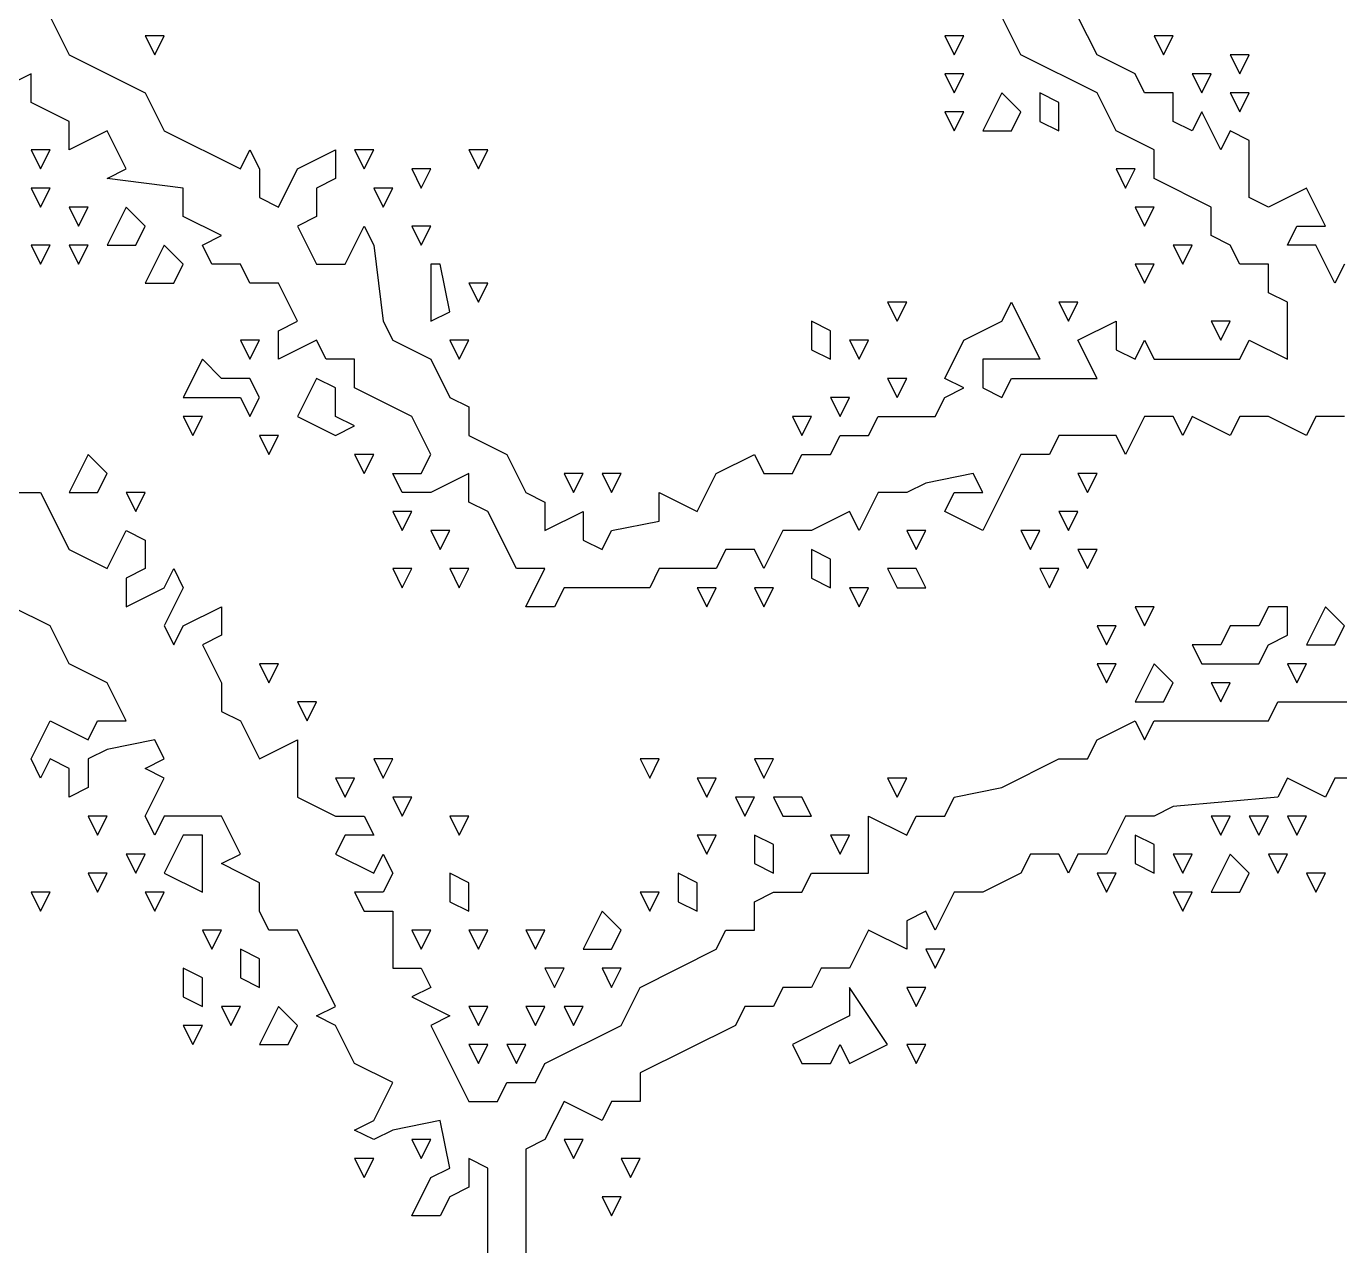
# Model space of a CAD drawing. Extents: x 2 to 124, y 0 to 170.
# Drawn here: x 68.62 to 79.73, y 140.12 to 150.44 of the extents above; entities that cross this region are included whole.
import ezdxf

# ---------------------------------------------------------------- set-up
doc = ezdxf.new("R2010")
doc.units = 0
doc.layers.add('Layer0', color=7, linetype='Continuous')

msp = doc.modelspace()

# ---------------------------------------------------------------- linework, layer by layer
at = {"layer": 'Layer0', "color": 5, "linetype": 'CONTINUOUS'}
for p, q in [((68.82102, 150.5208, 0.1), (68.98201, 150.1989, 0.1)), ((77.03125, 150.1989, 0.1), (76.87027, 150.5208, 0.1)), ((77.67519, 150.1989, 0.1), (77.5142, 150.5208, 0.1)), ((69.62595, 150.3598, 0.1), (69.70644, 150.1989, 0.1)), ((69.78693, 150.3598, 0.1), (69.62595, 150.3598, 0.1)), ((69.70644, 150.1989, 0.1), (69.78693, 150.3598, 0.1)), ((76.38731, 150.3598, 0.1), (76.4678, 150.1989, 0.1)), ((76.5483, 150.3598, 0.1), (76.38731, 150.3598, 0.1)), ((76.4678, 150.1989, 0.1), (76.5483, 150.3598, 0.1)), ((78.15814, 150.3598, 0.1), (78.23864, 150.1989, 0.1)), ((78.31913, 150.3598, 0.1), (78.15814, 150.3598, 0.1)), ((78.23864, 150.1989, 0.1), (78.31913, 150.3598, 0.1)), ((68.98201, 150.1989, 0.1), (69.62595, 149.8769, 0.1)), ((77.67519, 149.8769, 0.1), (77.03125, 150.1989, 0.1)), ((77.99716, 150.0379, 0.1), (77.67519, 150.1989, 0.1)), ((78.80208, 150.1989, 0.1), (78.88258, 150.0379, 0.1)), ((78.96307, 150.1989, 0.1), (78.80208, 150.1989, 0.1)), ((78.88258, 150.0379, 0.1), (78.96307, 150.1989, 0.1)), ((68.66004, 150.0379, 0.1), (68.33807, 149.8769, 0.1)), ((68.66004, 149.7964, 0.1), (68.66004, 150.0379, 0.1)), ((76.38731, 150.0379, 0.1), (76.4678, 149.8769, 0.1)), ((76.5483, 150.0379, 0.1), (76.38731, 150.0379, 0.1)), ((76.4678, 149.8769, 0.1), (76.5483, 150.0379, 0.1)), ((78.07765, 149.8769, 0.1), (77.99716, 150.0379, 0.1)), ((78.48011, 150.0379, 0.1), (78.56061, 149.8769, 0.1)), ((78.6411, 150.0379, 0.1), (78.48011, 150.0379, 0.1)), ((78.56061, 149.8769, 0.1), (78.6411, 150.0379, 0.1)), ((69.62595, 149.8769, 0.1), (69.78693, 149.5549, 0.1)), ((76.87027, 149.8769, 0.1), (76.70928, 149.5549, 0.1)), ((77.03125, 149.7159, 0.1), (76.87027, 149.8769, 0.1)), ((77.19223, 149.8769, 0.1), (77.19223, 149.6354, 0.1)), ((77.35322, 149.7964, 0.1), (77.19223, 149.8769, 0.1)), ((77.83617, 149.5549, 0.1), (77.67519, 149.8769, 0.1)), ((78.31913, 149.8769, 0.1), (78.07765, 149.8769, 0.1)), ((78.31913, 149.6354, 0.1), (78.31913, 149.8769, 0.1)), ((78.80208, 149.8769, 0.1), (78.88258, 149.7159, 0.1)), ((78.96307, 149.8769, 0.1), (78.80208, 149.8769, 0.1)), ((78.88258, 149.7159, 0.1), (78.96307, 149.8769, 0.1)), ((68.98201, 149.6354, 0.1), (68.66004, 149.7964, 0.1)), ((77.35322, 149.5549, 0.1), (77.35322, 149.7964, 0.1)), ((68.98201, 149.3939, 0.1), (68.98201, 149.6354, 0.1)), ((76.38731, 149.7159, 0.1), (76.4678, 149.5549, 0.1)), ((76.5483, 149.7159, 0.1), (76.38731, 149.7159, 0.1)), ((76.4678, 149.5549, 0.1), (76.5483, 149.7159, 0.1)), ((76.95076, 149.5549, 0.1), (77.03125, 149.7159, 0.1)), ((77.19223, 149.6354, 0.1), (77.35322, 149.5549, 0.1)), ((78.48011, 149.5549, 0.1), (78.31913, 149.6354, 0.1)), ((78.56061, 149.7159, 0.1), (78.48011, 149.5549, 0.1)), ((78.72159, 149.3939, 0.1), (78.56061, 149.7159, 0.1)), ((69.30398, 149.5549, 0.1), (68.98201, 149.3939, 0.1)), ((69.46496, 149.233, 0.1), (69.30398, 149.5549, 0.1)), ((69.78693, 149.5549, 0.1), (70.43087, 149.233, 0.1)), ((76.70928, 149.5549, 0.1), (76.95076, 149.5549, 0.1)), ((78.15814, 149.3939, 0.1), (77.83617, 149.5549, 0.1)), ((78.80208, 149.5549, 0.1), (78.72159, 149.3939, 0.1)), ((78.96307, 149.4744, 0.1), (78.80208, 149.5549, 0.1)), ((78.96307, 148.9915, 0.1), (78.96307, 149.4744, 0.1)), ((68.66004, 149.3939, 0.1), (68.74053, 149.233, 0.1)), ((68.82102, 149.3939, 0.1), (68.66004, 149.3939, 0.1)), ((68.74053, 149.233, 0.1), (68.82102, 149.3939, 0.1)), ((70.43087, 149.233, 0.1), (70.51136, 149.3939, 0.1)), ((70.51136, 149.3939, 0.1), (70.59186, 149.233, 0.1)), ((70.91383, 149.233, 0.1), (71.2358, 149.3939, 0.1)), ((71.2358, 149.3939, 0.1), (71.2358, 149.1525, 0.1)), ((71.39678, 149.3939, 0.1), (71.47727, 149.233, 0.1)), ((71.55777, 149.3939, 0.1), (71.39678, 149.3939, 0.1)), ((71.47727, 149.233, 0.1), (71.55777, 149.3939, 0.1)), ((72.36269, 149.3939, 0.1), (72.44318, 149.233, 0.1)), ((72.52367, 149.3939, 0.1), (72.36269, 149.3939, 0.1)), ((72.44318, 149.233, 0.1), (72.52367, 149.3939, 0.1)), ((78.15814, 149.1525, 0.1), (78.15814, 149.3939, 0.1)), ((69.30398, 149.1525, 0.1), (69.46496, 149.233, 0.1)), ((70.59186, 149.233, 0.1), (70.59186, 148.9915, 0.1)), ((70.75284, 148.911, 0.1), (70.91383, 149.233, 0.1)), ((71.87973, 149.233, 0.1), (71.96023, 149.072, 0.1)), ((72.04072, 149.233, 0.1), (71.87973, 149.233, 0.1)), ((71.96023, 149.072, 0.1), (72.04072, 149.233, 0.1)), ((77.83617, 149.233, 0.1), (77.91667, 149.072, 0.1)), ((77.99716, 149.233, 0.1), (77.83617, 149.233, 0.1)), ((77.91667, 149.072, 0.1), (77.99716, 149.233, 0.1)), ((68.66004, 149.072, 0.1), (68.74053, 148.911, 0.1)), ((68.82102, 149.072, 0.1), (68.66004, 149.072, 0.1)), ((68.74053, 148.911, 0.1), (68.82102, 149.072, 0.1)), ((69.94792, 149.072, 0.1), (69.30398, 149.1525, 0.1)), ((69.94792, 148.8305, 0.1), (69.94792, 149.072, 0.1)), ((71.2358, 149.1525, 0.1), (71.07481, 149.072, 0.1)), ((71.07481, 149.072, 0.1), (71.07481, 148.8305, 0.1)), ((71.55777, 149.072, 0.1), (71.63826, 148.911, 0.1)), ((71.71875, 149.072, 0.1), (71.55777, 149.072, 0.1)), ((71.63826, 148.911, 0.1), (71.71875, 149.072, 0.1)), ((78.6411, 148.911, 0.1), (78.15814, 149.1525, 0.1)), ((79.44602, 149.072, 0.1), (79.12405, 148.911, 0.1)), ((79.60701, 148.75, 0.1), (79.44602, 149.072, 0.1)), ((70.59186, 148.9915, 0.1), (70.75284, 148.911, 0.1)), ((79.12405, 148.911, 0.1), (78.96307, 148.9915, 0.1)), ((68.98201, 148.911, 0.1), (69.0625, 148.75, 0.1)), ((69.14299, 148.911, 0.1), (68.98201, 148.911, 0.1)), ((69.0625, 148.75, 0.1), (69.14299, 148.911, 0.1)), ((69.46496, 148.911, 0.1), (69.30398, 148.589, 0.1)), ((69.62595, 148.75, 0.1), (69.46496, 148.911, 0.1)), ((77.99716, 148.911, 0.1), (78.07765, 148.75, 0.1)), ((78.15814, 148.911, 0.1), (77.99716, 148.911, 0.1)), ((78.07765, 148.75, 0.1), (78.15814, 148.911, 0.1)), ((78.6411, 148.6695, 0.1), (78.6411, 148.911, 0.1)), ((69.54545, 148.589, 0.1), (69.62595, 148.75, 0.1)), ((70.26989, 148.6695, 0.1), (69.94792, 148.8305, 0.1)), ((71.07481, 148.8305, 0.1), (70.91383, 148.75, 0.1)), ((70.91383, 148.75, 0.1), (71.07481, 148.428, 0.1)), ((71.31629, 148.428, 0.1), (71.47727, 148.75, 0.1)), ((71.47727, 148.75, 0.1), (71.55777, 148.589, 0.1)), ((71.87973, 148.75, 0.1), (71.96023, 148.589, 0.1)), ((72.04072, 148.75, 0.1), (71.87973, 148.75, 0.1)), ((71.96023, 148.589, 0.1), (72.04072, 148.75, 0.1)), ((79.28504, 148.589, 0.1), (79.36553, 148.75, 0.1)), ((79.36553, 148.75, 0.1), (79.60701, 148.75, 0.1)), ((70.1089, 148.589, 0.1), (70.26989, 148.6695, 0.1)), ((78.80208, 148.589, 0.1), (78.6411, 148.6695, 0.1)), ((68.66004, 148.589, 0.1), (68.74053, 148.428, 0.1)), ((68.82102, 148.589, 0.1), (68.66004, 148.589, 0.1)), ((68.74053, 148.428, 0.1), (68.82102, 148.589, 0.1)), ((68.98201, 148.589, 0.1), (69.0625, 148.428, 0.1)), ((69.14299, 148.589, 0.1), (68.98201, 148.589, 0.1)), ((69.0625, 148.428, 0.1), (69.14299, 148.589, 0.1)), ((69.30398, 148.589, 0.1), (69.54545, 148.589, 0.1)), ((69.78693, 148.589, 0.1), (69.62595, 148.267, 0.1)), ((69.94792, 148.428, 0.1), (69.78693, 148.589, 0.1)), ((70.18939, 148.428, 0.1), (70.1089, 148.589, 0.1)), ((71.55777, 148.589, 0.1), (71.63826, 147.9451, 0.1)), ((78.31913, 148.589, 0.1), (78.39962, 148.428, 0.1)), ((78.48011, 148.589, 0.1), (78.31913, 148.589, 0.1)), ((78.39962, 148.428, 0.1), (78.48011, 148.589, 0.1)), ((78.88258, 148.428, 0.1), (78.80208, 148.589, 0.1)), ((79.52652, 148.589, 0.1), (79.28504, 148.589, 0.1)), ((79.6875, 148.267, 0.1), (79.52652, 148.589, 0.1)), ((69.86742, 148.267, 0.1), (69.94792, 148.428, 0.1)), ((70.43087, 148.428, 0.1), (70.18939, 148.428, 0.1)), ((70.51136, 148.267, 0.1), (70.43087, 148.428, 0.1)), ((71.07481, 148.428, 0.1), (71.31629, 148.428, 0.1)), ((72.04072, 148.428, 0.1), (72.04072, 147.9451, 0.1)), ((72.12121, 148.428, 0.1), (72.04072, 148.428, 0.1)), ((72.2017, 148.0256, 0.1), (72.12121, 148.428, 0.1)), ((77.99716, 148.428, 0.1), (78.07765, 148.267, 0.1)), ((78.15814, 148.428, 0.1), (77.99716, 148.428, 0.1)), ((78.07765, 148.267, 0.1), (78.15814, 148.428, 0.1)), ((79.12405, 148.428, 0.1), (78.88258, 148.428, 0.1)), ((79.12405, 148.1866, 0.1), (79.12405, 148.428, 0.1)), ((79.76799, 148.428, 0.1), (79.6875, 148.267, 0.1)), ((69.62595, 148.267, 0.1), (69.86742, 148.267, 0.1)), ((70.75284, 148.267, 0.1), (70.51136, 148.267, 0.1)), ((70.91383, 147.9451, 0.1), (70.75284, 148.267, 0.1)), ((72.36269, 148.267, 0.1), (72.44318, 148.1061, 0.1)), ((72.52367, 148.267, 0.1), (72.36269, 148.267, 0.1)), ((72.44318, 148.1061, 0.1), (72.52367, 148.267, 0.1)), ((79.28504, 148.1061, 0.1), (79.12405, 148.1866, 0.1)), ((75.90436, 148.1061, 0.1), (75.98485, 147.9451, 0.1)), ((76.06534, 148.1061, 0.1), (75.90436, 148.1061, 0.1)), ((75.98485, 147.9451, 0.1), (76.06534, 148.1061, 0.1)), ((76.87027, 147.9451, 0.1), (76.95076, 148.1061, 0.1)), ((76.95076, 148.1061, 0.1), (77.19223, 147.6231, 0.1)), ((77.35322, 148.1061, 0.1), (77.43371, 147.9451, 0.1)), ((77.5142, 148.1061, 0.1), (77.35322, 148.1061, 0.1)), ((77.43371, 147.9451, 0.1), (77.5142, 148.1061, 0.1)), ((79.28504, 147.6231, 0.1), (79.28504, 148.1061, 0.1)), ((72.04072, 147.9451, 0.1), (72.2017, 148.0256, 0.1)), ((70.75284, 147.8646, 0.1), (70.91383, 147.9451, 0.1)), ((70.75284, 147.6231, 0.1), (70.75284, 147.8646, 0.1)), ((71.63826, 147.9451, 0.1), (71.71875, 147.7841, 0.1)), ((75.26042, 147.9451, 0.1), (75.26042, 147.7036, 0.1)), ((75.4214, 147.8646, 0.1), (75.26042, 147.9451, 0.1)), ((75.4214, 147.6231, 0.1), (75.4214, 147.8646, 0.1)), ((76.5483, 147.7841, 0.1), (76.87027, 147.9451, 0.1)), ((77.5142, 147.7841, 0.1), (77.83617, 147.9451, 0.1)), ((77.83617, 147.9451, 0.1), (77.83617, 147.7036, 0.1)), ((78.6411, 147.9451, 0.1), (78.72159, 147.7841, 0.1)), ((78.80208, 147.9451, 0.1), (78.6411, 147.9451, 0.1)), ((78.72159, 147.7841, 0.1), (78.80208, 147.9451, 0.1)), ((70.43087, 147.7841, 0.1), (70.51136, 147.6231, 0.1)), ((70.59186, 147.7841, 0.1), (70.43087, 147.7841, 0.1)), ((70.51136, 147.6231, 0.1), (70.59186, 147.7841, 0.1)), ((71.07481, 147.7841, 0.1), (70.75284, 147.6231, 0.1)), ((71.1553, 147.6231, 0.1), (71.07481, 147.7841, 0.1)), ((71.71875, 147.7841, 0.1), (72.04072, 147.6231, 0.1)), ((72.2017, 147.7841, 0.1), (72.2822, 147.6231, 0.1)), ((72.36269, 147.7841, 0.1), (72.2017, 147.7841, 0.1)), ((72.2822, 147.6231, 0.1), (72.36269, 147.7841, 0.1)), ((75.58239, 147.7841, 0.1), (75.66288, 147.6231, 0.1)), ((75.74337, 147.7841, 0.1), (75.58239, 147.7841, 0.1)), ((75.66288, 147.6231, 0.1), (75.74337, 147.7841, 0.1)), ((76.38731, 147.4621, 0.1), (76.5483, 147.7841, 0.1)), ((77.67519, 147.4621, 0.1), (77.5142, 147.7841, 0.1)), ((77.99716, 147.6231, 0.1), (78.07765, 147.7841, 0.1)), ((78.07765, 147.7841, 0.1), (78.15814, 147.6231, 0.1)), ((78.88258, 147.6231, 0.1), (78.96307, 147.7841, 0.1)), ((78.96307, 147.7841, 0.1), (79.28504, 147.6231, 0.1)), ((75.26042, 147.7036, 0.1), (75.4214, 147.6231, 0.1)), ((77.83617, 147.7036, 0.1), (77.99716, 147.6231, 0.1)), ((70.1089, 147.6231, 0.1), (69.94792, 147.3011, 0.1)), ((70.26989, 147.4621, 0.1), (70.1089, 147.6231, 0.1)), ((71.39678, 147.6231, 0.1), (71.1553, 147.6231, 0.1)), ((71.39678, 147.3816, 0.1), (71.39678, 147.6231, 0.1)), ((72.04072, 147.6231, 0.1), (72.2017, 147.3011, 0.1)), ((77.19223, 147.6231, 0.1), (76.70928, 147.6231, 0.1)), ((76.70928, 147.6231, 0.1), (76.70928, 147.3816, 0.1)), ((78.15814, 147.6231, 0.1), (78.88258, 147.6231, 0.1)), ((70.51136, 147.4621, 0.1), (70.26989, 147.4621, 0.1)), ((70.59186, 147.3011, 0.1), (70.51136, 147.4621, 0.1)), ((71.07481, 147.4621, 0.1), (70.91383, 147.1402, 0.1)), ((71.2358, 147.3816, 0.1), (71.07481, 147.4621, 0.1)), ((75.90436, 147.4621, 0.1), (75.98485, 147.3011, 0.1)), ((76.06534, 147.4621, 0.1), (75.90436, 147.4621, 0.1)), ((75.98485, 147.3011, 0.1), (76.06534, 147.4621, 0.1)), ((76.5483, 147.3816, 0.1), (76.38731, 147.4621, 0.1)), ((76.87027, 147.3011, 0.1), (76.95076, 147.4621, 0.1)), ((76.95076, 147.4621, 0.1), (77.67519, 147.4621, 0.1)), ((69.94792, 147.3011, 0.1), (70.43087, 147.3011, 0.1)), ((70.43087, 147.3011, 0.1), (70.51136, 147.1402, 0.1)), ((70.51136, 147.1402, 0.1), (70.59186, 147.3011, 0.1)), ((71.2358, 147.1402, 0.1), (71.2358, 147.3816, 0.1)), ((71.87973, 147.1402, 0.1), (71.39678, 147.3816, 0.1)), ((72.2017, 147.3011, 0.1), (72.36269, 147.2206, 0.1)), ((75.4214, 147.3011, 0.1), (75.50189, 147.1402, 0.1)), ((75.58239, 147.3011, 0.1), (75.4214, 147.3011, 0.1)), ((75.50189, 147.1402, 0.1), (75.58239, 147.3011, 0.1)), ((76.30682, 147.1402, 0.1), (76.38731, 147.3011, 0.1)), ((76.38731, 147.3011, 0.1), (76.5483, 147.3816, 0.1)), ((76.70928, 147.3816, 0.1), (76.87027, 147.3011, 0.1)), ((72.36269, 147.2206, 0.1), (72.36269, 146.9792, 0.1)), ((69.94792, 147.1402, 0.1), (70.02841, 146.9792, 0.1)), ((70.1089, 147.1402, 0.1), (69.94792, 147.1402, 0.1)), ((70.02841, 146.9792, 0.1), (70.1089, 147.1402, 0.1)), ((70.91383, 147.1402, 0.1), (71.2358, 146.9792, 0.1)), ((71.39678, 147.0597, 0.1), (71.2358, 147.1402, 0.1)), ((72.04072, 146.8182, 0.1), (71.87973, 147.1402, 0.1)), ((75.09943, 147.1402, 0.1), (75.17992, 146.9792, 0.1)), ((75.26042, 147.1402, 0.1), (75.09943, 147.1402, 0.1)), ((75.17992, 146.9792, 0.1), (75.26042, 147.1402, 0.1)), ((75.74337, 146.9792, 0.1), (75.82386, 147.1402, 0.1)), ((75.82386, 147.1402, 0.1), (76.30682, 147.1402, 0.1)), ((78.07765, 147.1402, 0.1), (77.91667, 146.8182, 0.1)), ((78.31913, 147.1402, 0.1), (78.07765, 147.1402, 0.1)), ((78.39962, 146.9792, 0.1), (78.31913, 147.1402, 0.1)), ((78.48011, 147.1402, 0.1), (78.39962, 146.9792, 0.1)), ((78.80208, 146.9792, 0.1), (78.48011, 147.1402, 0.1)), ((78.88258, 147.1402, 0.1), (78.80208, 146.9792, 0.1)), ((79.12405, 147.1402, 0.1), (78.88258, 147.1402, 0.1)), ((79.44602, 146.9792, 0.1), (79.12405, 147.1402, 0.1)), ((79.52652, 147.1402, 0.1), (79.44602, 146.9792, 0.1)), ((79.76799, 147.1402, 0.1), (79.52652, 147.1402, 0.1)), ((70.59186, 146.9792, 0.1), (70.67235, 146.8182, 0.1)), ((70.75284, 146.9792, 0.1), (70.59186, 146.9792, 0.1)), ((70.67235, 146.8182, 0.1), (70.75284, 146.9792, 0.1)), ((71.2358, 146.9792, 0.1), (71.39678, 147.0597, 0.1)), ((72.36269, 146.9792, 0.1), (72.68466, 146.8182, 0.1)), ((75.4214, 146.8182, 0.1), (75.50189, 146.9792, 0.1)), ((75.50189, 146.9792, 0.1), (75.74337, 146.9792, 0.1)), ((77.35322, 146.9792, 0.1), (77.27273, 146.8182, 0.1)), ((77.83617, 146.9792, 0.1), (77.35322, 146.9792, 0.1)), ((77.91667, 146.8182, 0.1), (77.83617, 146.9792, 0.1)), ((69.14299, 146.8182, 0.1), (68.98201, 146.4962, 0.1)), ((69.30398, 146.6572, 0.1), (69.14299, 146.8182, 0.1)), ((71.39678, 146.8182, 0.1), (71.47727, 146.6572, 0.1)), ((71.55777, 146.8182, 0.1), (71.39678, 146.8182, 0.1)), ((71.47727, 146.6572, 0.1), (71.55777, 146.8182, 0.1)), ((71.96023, 146.6572, 0.1), (72.04072, 146.8182, 0.1)), ((72.68466, 146.8182, 0.1), (72.84564, 146.4962, 0.1)), ((74.45549, 146.6572, 0.1), (74.77746, 146.8182, 0.1)), ((74.77746, 146.8182, 0.1), (74.85795, 146.6572, 0.1)), ((75.09943, 146.6572, 0.1), (75.17992, 146.8182, 0.1)), ((75.17992, 146.8182, 0.1), (75.4214, 146.8182, 0.1)), ((77.03125, 146.8182, 0.1), (76.70928, 146.1742, 0.1)), ((77.27273, 146.8182, 0.1), (77.03125, 146.8182, 0.1)), ((69.22348, 146.4962, 0.1), (69.30398, 146.6572, 0.1)), ((71.79924, 146.4962, 0.1), (71.71875, 146.6572, 0.1)), ((71.71875, 146.6572, 0.1), (71.96023, 146.6572, 0.1)), ((72.36269, 146.6572, 0.1), (72.04072, 146.4962, 0.1)), ((72.36269, 146.4157, 0.1), (72.36269, 146.6572, 0.1)), ((73.16761, 146.6572, 0.1), (73.24811, 146.4962, 0.1)), ((73.3286, 146.6572, 0.1), (73.16761, 146.6572, 0.1)), ((73.24811, 146.4962, 0.1), (73.3286, 146.6572, 0.1)), ((73.48958, 146.6572, 0.1), (73.57008, 146.4962, 0.1)), ((73.65057, 146.6572, 0.1), (73.48958, 146.6572, 0.1)), ((73.57008, 146.4962, 0.1), (73.65057, 146.6572, 0.1)), ((74.29451, 146.3352, 0.1), (74.45549, 146.6572, 0.1)), ((74.85795, 146.6572, 0.1), (75.09943, 146.6572, 0.1)), ((76.62879, 146.6572, 0.1), (76.22633, 146.5767, 0.1)), ((76.70928, 146.4962, 0.1), (76.62879, 146.6572, 0.1)), ((77.5142, 146.6572, 0.1), (77.5947, 146.4962, 0.1)), ((77.67519, 146.6572, 0.1), (77.5142, 146.6572, 0.1)), ((77.5947, 146.4962, 0.1), (77.67519, 146.6572, 0.1)), ((76.22633, 146.5767, 0.1), (76.06534, 146.4962, 0.1)), ((68.49905, 146.4962, 0.1), (68.74053, 146.4962, 0.1)), ((68.74053, 146.4962, 0.1), (68.98201, 146.0133, 0.1)), ((68.98201, 146.4962, 0.1), (69.22348, 146.4962, 0.1)), ((69.46496, 146.4962, 0.1), (69.54545, 146.3352, 0.1)), ((69.62595, 146.4962, 0.1), (69.46496, 146.4962, 0.1)), ((69.54545, 146.3352, 0.1), (69.62595, 146.4962, 0.1)), ((72.04072, 146.4962, 0.1), (71.79924, 146.4962, 0.1)), ((72.52367, 146.3352, 0.1), (72.36269, 146.4157, 0.1)), ((72.84564, 146.4962, 0.1), (73.00663, 146.4157, 0.1)), ((73.00663, 146.4157, 0.1), (73.00663, 146.1742, 0.1)), ((73.97254, 146.2547, 0.1), (73.97254, 146.4962, 0.1)), ((73.97254, 146.4962, 0.1), (74.29451, 146.3352, 0.1)), ((75.82386, 146.4962, 0.1), (75.66288, 146.1742, 0.1)), ((76.06534, 146.4962, 0.1), (75.82386, 146.4962, 0.1)), ((76.38731, 146.3352, 0.1), (76.4678, 146.4962, 0.1)), ((76.4678, 146.4962, 0.1), (76.70928, 146.4962, 0.1)), ((71.71875, 146.3352, 0.1), (71.79924, 146.1742, 0.1)), ((71.87973, 146.3352, 0.1), (71.71875, 146.3352, 0.1)), ((71.79924, 146.1742, 0.1), (71.87973, 146.3352, 0.1)), ((72.76515, 145.8523, 0.1), (72.52367, 146.3352, 0.1)), ((73.00663, 146.1742, 0.1), (73.3286, 146.3352, 0.1)), ((73.3286, 146.3352, 0.1), (73.3286, 146.0938, 0.1)), ((75.58239, 146.3352, 0.1), (75.26042, 146.1742, 0.1)), ((75.66288, 146.1742, 0.1), (75.58239, 146.3352, 0.1)), ((76.70928, 146.1742, 0.1), (76.38731, 146.3352, 0.1)), ((77.35322, 146.3352, 0.1), (77.43371, 146.1742, 0.1)), ((77.5142, 146.3352, 0.1), (77.35322, 146.3352, 0.1)), ((77.43371, 146.1742, 0.1), (77.5142, 146.3352, 0.1)), ((73.57008, 146.1742, 0.1), (73.97254, 146.2547, 0.1)), ((69.30398, 145.8523, 0.1), (69.46496, 146.1742, 0.1)), ((69.46496, 146.1742, 0.1), (69.62595, 146.0938, 0.1)), ((69.62595, 146.0938, 0.1), (69.62595, 145.8523, 0.1)), ((72.04072, 146.1742, 0.1), (72.12121, 146.0133, 0.1)), ((72.2017, 146.1742, 0.1), (72.04072, 146.1742, 0.1)), ((72.12121, 146.0133, 0.1), (72.2017, 146.1742, 0.1)), ((73.3286, 146.0938, 0.1), (73.48958, 146.0133, 0.1)), ((73.48958, 146.0133, 0.1), (73.57008, 146.1742, 0.1)), ((75.01894, 146.1742, 0.1), (74.85795, 145.8523, 0.1)), ((75.26042, 146.1742, 0.1), (75.01894, 146.1742, 0.1)), ((76.06534, 146.1742, 0.1), (76.14583, 146.0133, 0.1)), ((76.22633, 146.1742, 0.1), (76.06534, 146.1742, 0.1)), ((76.14583, 146.0133, 0.1), (76.22633, 146.1742, 0.1)), ((77.03125, 146.1742, 0.1), (77.11174, 146.0133, 0.1)), ((77.19223, 146.1742, 0.1), (77.03125, 146.1742, 0.1)), ((77.11174, 146.0133, 0.1), (77.19223, 146.1742, 0.1)), ((68.98201, 146.0133, 0.1), (69.30398, 145.8523, 0.1)), ((74.53598, 146.0133, 0.1), (74.45549, 145.8523, 0.1)), ((74.77746, 146.0133, 0.1), (74.53598, 146.0133, 0.1)), ((74.85795, 145.8523, 0.1), (74.77746, 146.0133, 0.1)), ((75.26042, 146.0133, 0.1), (75.26042, 145.7718, 0.1)), ((75.4214, 145.9328, 0.1), (75.26042, 146.0133, 0.1)), ((77.5142, 146.0133, 0.1), (77.5947, 145.8523, 0.1)), ((77.67519, 146.0133, 0.1), (77.5142, 146.0133, 0.1)), ((77.5947, 145.8523, 0.1), (77.67519, 146.0133, 0.1)), ((69.62595, 145.8523, 0.1), (69.46496, 145.7718, 0.1)), ((69.78693, 145.6913, 0.1), (69.86742, 145.8523, 0.1)), ((69.86742, 145.8523, 0.1), (69.94792, 145.6913, 0.1)), ((71.71875, 145.8523, 0.1), (71.79924, 145.6913, 0.1)), ((71.87973, 145.8523, 0.1), (71.71875, 145.8523, 0.1)), ((71.79924, 145.6913, 0.1), (71.87973, 145.8523, 0.1)), ((72.2017, 145.8523, 0.1), (72.2822, 145.6913, 0.1)), ((72.36269, 145.8523, 0.1), (72.2017, 145.8523, 0.1)), ((72.2822, 145.6913, 0.1), (72.36269, 145.8523, 0.1)), ((73.00663, 145.8523, 0.1), (72.76515, 145.8523, 0.1)), ((72.84564, 145.5303, 0.1), (73.00663, 145.8523, 0.1)), ((73.97254, 145.8523, 0.1), (73.89205, 145.6913, 0.1)), ((74.45549, 145.8523, 0.1), (73.97254, 145.8523, 0.1)), ((75.4214, 145.6913, 0.1), (75.4214, 145.9328, 0.1)), ((75.90436, 145.8523, 0.1), (75.98485, 145.6913, 0.1)), ((76.14583, 145.8523, 0.1), (75.90436, 145.8523, 0.1)), ((76.22633, 145.6913, 0.1), (76.14583, 145.8523, 0.1)), ((77.19223, 145.8523, 0.1), (77.27273, 145.6913, 0.1)), ((77.35322, 145.8523, 0.1), (77.19223, 145.8523, 0.1)), ((77.27273, 145.6913, 0.1), (77.35322, 145.8523, 0.1)), ((69.46496, 145.7718, 0.1), (69.46496, 145.5303, 0.1)), ((75.26042, 145.7718, 0.1), (75.4214, 145.6913, 0.1)), ((69.46496, 145.5303, 0.1), (69.78693, 145.6913, 0.1)), ((69.94792, 145.6913, 0.1), (69.78693, 145.3693, 0.1)), ((73.16761, 145.6913, 0.1), (73.08712, 145.5303, 0.1)), ((73.89205, 145.6913, 0.1), (73.16761, 145.6913, 0.1)), ((74.29451, 145.6913, 0.1), (74.375, 145.5303, 0.1)), ((74.45549, 145.6913, 0.1), (74.29451, 145.6913, 0.1)), ((74.375, 145.5303, 0.1), (74.45549, 145.6913, 0.1)), ((74.77746, 145.6913, 0.1), (74.85795, 145.5303, 0.1)), ((74.93845, 145.6913, 0.1), (74.77746, 145.6913, 0.1)), ((74.85795, 145.5303, 0.1), (74.93845, 145.6913, 0.1)), ((75.58239, 145.6913, 0.1), (75.66288, 145.5303, 0.1)), ((75.74337, 145.6913, 0.1), (75.58239, 145.6913, 0.1)), ((75.66288, 145.5303, 0.1), (75.74337, 145.6913, 0.1)), ((75.98485, 145.6913, 0.1), (76.22633, 145.6913, 0.1)), ((68.82102, 145.3693, 0.1), (68.49905, 145.5303, 0.1)), ((69.94792, 145.3693, 0.1), (70.26989, 145.5303, 0.1)), ((70.26989, 145.5303, 0.1), (70.26989, 145.2888, 0.1)), ((73.08712, 145.5303, 0.1), (72.84564, 145.5303, 0.1)), ((77.99716, 145.5303, 0.1), (78.07765, 145.3693, 0.1)), ((78.15814, 145.5303, 0.1), (77.99716, 145.5303, 0.1)), ((78.07765, 145.3693, 0.1), (78.15814, 145.5303, 0.1)), ((79.12405, 145.5303, 0.1), (79.04356, 145.3693, 0.1)), ((79.28504, 145.5303, 0.1), (79.12405, 145.5303, 0.1)), ((79.28504, 145.2888, 0.1), (79.28504, 145.5303, 0.1)), ((79.60701, 145.5303, 0.1), (79.44602, 145.2083, 0.1)), ((79.76799, 145.3693, 0.1), (79.60701, 145.5303, 0.1)), ((68.98201, 145.0473, 0.1), (68.82102, 145.3693, 0.1)), ((69.78693, 145.3693, 0.1), (69.86742, 145.2083, 0.1)), ((69.86742, 145.2083, 0.1), (69.94792, 145.3693, 0.1)), ((77.67519, 145.3693, 0.1), (77.75568, 145.2083, 0.1)), ((77.83617, 145.3693, 0.1), (77.67519, 145.3693, 0.1)), ((77.75568, 145.2083, 0.1), (77.83617, 145.3693, 0.1)), ((78.80208, 145.3693, 0.1), (78.72159, 145.2083, 0.1)), ((79.04356, 145.3693, 0.1), (78.80208, 145.3693, 0.1)), ((79.6875, 145.2083, 0.1), (79.76799, 145.3693, 0.1)), ((70.26989, 145.2888, 0.1), (70.1089, 145.2083, 0.1)), ((70.1089, 145.2083, 0.1), (70.26989, 144.8864, 0.1)), ((78.72159, 145.2083, 0.1), (78.48011, 145.2083, 0.1)), ((78.48011, 145.2083, 0.1), (78.56061, 145.0473, 0.1)), ((79.04356, 145.0473, 0.1), (79.12405, 145.2083, 0.1)), ((79.12405, 145.2083, 0.1), (79.28504, 145.2888, 0.1)), ((79.44602, 145.2083, 0.1), (79.6875, 145.2083, 0.1)), ((69.30398, 144.8864, 0.1), (68.98201, 145.0473, 0.1)), ((70.59186, 145.0473, 0.1), (70.67235, 144.8864, 0.1)), ((70.75284, 145.0473, 0.1), (70.59186, 145.0473, 0.1)), ((70.67235, 144.8864, 0.1), (70.75284, 145.0473, 0.1)), ((77.67519, 145.0473, 0.1), (77.75568, 144.8864, 0.1)), ((77.83617, 145.0473, 0.1), (77.67519, 145.0473, 0.1)), ((77.75568, 144.8864, 0.1), (77.83617, 145.0473, 0.1)), ((78.15814, 145.0473, 0.1), (77.99716, 144.7254, 0.1)), ((78.31913, 144.8864, 0.1), (78.15814, 145.0473, 0.1)), ((78.56061, 145.0473, 0.1), (79.04356, 145.0473, 0.1)), ((79.28504, 145.0473, 0.1), (79.36553, 144.8864, 0.1)), ((79.44602, 145.0473, 0.1), (79.28504, 145.0473, 0.1)), ((79.36553, 144.8864, 0.1), (79.44602, 145.0473, 0.1)), ((69.46496, 144.5644, 0.1), (69.30398, 144.8864, 0.1)), ((70.26989, 144.8864, 0.1), (70.26989, 144.6449, 0.1)), ((78.23864, 144.7254, 0.1), (78.31913, 144.8864, 0.1)), ((78.6411, 144.8864, 0.1), (78.72159, 144.7254, 0.1)), ((78.80208, 144.8864, 0.1), (78.6411, 144.8864, 0.1)), ((78.72159, 144.7254, 0.1), (78.80208, 144.8864, 0.1)), ((70.26989, 144.6449, 0.1), (70.43087, 144.5644, 0.1)), ((70.91383, 144.7254, 0.1), (70.99432, 144.5644, 0.1)), ((71.07481, 144.7254, 0.1), (70.91383, 144.7254, 0.1)), ((70.99432, 144.5644, 0.1), (71.07481, 144.7254, 0.1)), ((77.99716, 144.7254, 0.1), (78.23864, 144.7254, 0.1)), ((79.12405, 144.5644, 0.1), (79.20455, 144.7254, 0.1)), ((79.20455, 144.7254, 0.1), (79.92898, 144.7254, 0.1)), ((68.66004, 144.2424, 0.1), (68.82102, 144.5644, 0.1)), ((68.82102, 144.5644, 0.1), (69.14299, 144.4034, 0.1)), ((69.14299, 144.4034, 0.1), (69.22348, 144.5644, 0.1)), ((69.22348, 144.5644, 0.1), (69.46496, 144.5644, 0.1)), ((70.43087, 144.5644, 0.1), (70.59186, 144.2424, 0.1)), ((77.67519, 144.4034, 0.1), (77.99716, 144.5644, 0.1)), ((77.99716, 144.5644, 0.1), (78.07765, 144.4034, 0.1)), ((78.07765, 144.4034, 0.1), (78.15814, 144.5644, 0.1)), ((78.15814, 144.5644, 0.1), (79.12405, 144.5644, 0.1)), ((69.70644, 144.4034, 0.1), (69.30398, 144.3229, 0.1)), ((69.78693, 144.2424, 0.1), (69.70644, 144.4034, 0.1)), ((70.59186, 144.2424, 0.1), (70.91383, 144.4034, 0.1)), ((70.91383, 144.4034, 0.1), (70.91383, 143.9205, 0.1)), ((77.5947, 144.2424, 0.1), (77.67519, 144.4034, 0.1)), ((69.30398, 144.3229, 0.1), (69.14299, 144.2424, 0.1)), ((68.74053, 144.0814, 0.1), (68.66004, 144.2424, 0.1)), ((68.82102, 144.2424, 0.1), (68.74053, 144.0814, 0.1)), ((68.98201, 144.1619, 0.1), (68.82102, 144.2424, 0.1)), ((69.14299, 144.2424, 0.1), (69.14299, 144.0009, 0.1)), ((69.62595, 144.1619, 0.1), (69.78693, 144.2424, 0.1)), ((71.55777, 144.2424, 0.1), (71.63826, 144.0814, 0.1)), ((71.71875, 144.2424, 0.1), (71.55777, 144.2424, 0.1)), ((71.63826, 144.0814, 0.1), (71.71875, 144.2424, 0.1)), ((73.81155, 144.2424, 0.1), (73.89205, 144.0814, 0.1)), ((73.97254, 144.2424, 0.1), (73.81155, 144.2424, 0.1)), ((73.89205, 144.0814, 0.1), (73.97254, 144.2424, 0.1)), ((74.77746, 144.2424, 0.1), (74.85795, 144.0814, 0.1)), ((74.93845, 144.2424, 0.1), (74.77746, 144.2424, 0.1)), ((74.85795, 144.0814, 0.1), (74.93845, 144.2424, 0.1)), ((76.87027, 144.0009, 0.1), (77.35322, 144.2424, 0.1)), ((77.35322, 144.2424, 0.1), (77.5947, 144.2424, 0.1)), ((68.98201, 143.9205, 0.1), (68.98201, 144.1619, 0.1)), ((69.78693, 144.0814, 0.1), (69.62595, 144.1619, 0.1)), ((69.62595, 143.7595, 0.1), (69.78693, 144.0814, 0.1)), ((71.2358, 144.0814, 0.1), (71.31629, 143.9205, 0.1)), ((71.39678, 144.0814, 0.1), (71.2358, 144.0814, 0.1)), ((71.31629, 143.9205, 0.1), (71.39678, 144.0814, 0.1)), ((74.29451, 144.0814, 0.1), (74.375, 143.9205, 0.1)), ((74.45549, 144.0814, 0.1), (74.29451, 144.0814, 0.1)), ((74.375, 143.9205, 0.1), (74.45549, 144.0814, 0.1)), ((75.90436, 144.0814, 0.1), (75.98485, 143.9205, 0.1)), ((76.06534, 144.0814, 0.1), (75.90436, 144.0814, 0.1)), ((75.98485, 143.9205, 0.1), (76.06534, 144.0814, 0.1)), ((79.28504, 144.0814, 0.1), (79.20455, 143.9205, 0.1)), ((79.60701, 143.9205, 0.1), (79.28504, 144.0814, 0.1)), ((79.6875, 144.0814, 0.1), (79.60701, 143.9205, 0.1)), ((80.41193, 144.0814, 0.1), (79.6875, 144.0814, 0.1)), ((69.14299, 144.0009, 0.1), (68.98201, 143.9205, 0.1)), ((76.4678, 143.9205, 0.1), (76.87027, 144.0009, 0.1)), ((70.91383, 143.9205, 0.1), (71.2358, 143.7595, 0.1)), ((71.71875, 143.9205, 0.1), (71.79924, 143.7595, 0.1)), ((71.87973, 143.9205, 0.1), (71.71875, 143.9205, 0.1)), ((71.79924, 143.7595, 0.1), (71.87973, 143.9205, 0.1)), ((74.61648, 143.9205, 0.1), (74.69697, 143.7595, 0.1)), ((74.77746, 143.9205, 0.1), (74.61648, 143.9205, 0.1)), ((74.69697, 143.7595, 0.1), (74.77746, 143.9205, 0.1)), ((74.93845, 143.9205, 0.1), (75.01894, 143.7595, 0.1)), ((75.17992, 143.9205, 0.1), (74.93845, 143.9205, 0.1)), ((75.26042, 143.7595, 0.1), (75.17992, 143.9205, 0.1)), ((76.38731, 143.7595, 0.1), (76.4678, 143.9205, 0.1)), ((79.20455, 143.9205, 0.1), (78.31913, 143.84, 0.1)), ((69.14299, 143.7595, 0.1), (69.22348, 143.5985, 0.1)), ((69.30398, 143.7595, 0.1), (69.14299, 143.7595, 0.1)), ((69.22348, 143.5985, 0.1), (69.30398, 143.7595, 0.1)), ((69.70644, 143.5985, 0.1), (69.62595, 143.7595, 0.1)), ((69.78693, 143.7595, 0.1), (69.70644, 143.5985, 0.1)), ((70.26989, 143.7595, 0.1), (69.78693, 143.7595, 0.1)), ((70.43087, 143.4375, 0.1), (70.26989, 143.7595, 0.1)), ((71.2358, 143.7595, 0.1), (71.47727, 143.7595, 0.1)), ((71.47727, 143.7595, 0.1), (71.55777, 143.5985, 0.1)), ((72.2017, 143.7595, 0.1), (72.2822, 143.5985, 0.1)), ((72.36269, 143.7595, 0.1), (72.2017, 143.7595, 0.1)), ((72.2822, 143.5985, 0.1), (72.36269, 143.7595, 0.1)), ((75.01894, 143.7595, 0.1), (75.26042, 143.7595, 0.1)), ((75.74337, 143.2765, 0.1), (75.74337, 143.7595, 0.1)), ((75.74337, 143.7595, 0.1), (76.06534, 143.5985, 0.1)), ((76.06534, 143.5985, 0.1), (76.14583, 143.7595, 0.1)), ((76.14583, 143.7595, 0.1), (76.38731, 143.7595, 0.1)), ((77.91667, 143.7595, 0.1), (77.75568, 143.4375, 0.1)), ((78.15814, 143.7595, 0.1), (77.91667, 143.7595, 0.1)), ((78.31913, 143.84, 0.1), (78.15814, 143.7595, 0.1)), ((78.6411, 143.7595, 0.1), (78.72159, 143.5985, 0.1)), ((78.80208, 143.7595, 0.1), (78.6411, 143.7595, 0.1)), ((78.72159, 143.5985, 0.1), (78.80208, 143.7595, 0.1)), ((78.96307, 143.7595, 0.1), (79.04356, 143.5985, 0.1)), ((79.12405, 143.7595, 0.1), (78.96307, 143.7595, 0.1)), ((79.04356, 143.5985, 0.1), (79.12405, 143.7595, 0.1)), ((79.28504, 143.7595, 0.1), (79.36553, 143.5985, 0.1)), ((79.44602, 143.7595, 0.1), (79.28504, 143.7595, 0.1)), ((79.36553, 143.5985, 0.1), (79.44602, 143.7595, 0.1)), ((69.94792, 143.5985, 0.1), (69.78693, 143.2765, 0.1)), ((70.1089, 143.5985, 0.1), (69.94792, 143.5985, 0.1)), ((70.1089, 143.1155, 0.1), (70.1089, 143.5985, 0.1)), ((71.31629, 143.5985, 0.1), (71.2358, 143.4375, 0.1)), ((71.55777, 143.5985, 0.1), (71.31629, 143.5985, 0.1)), ((74.29451, 143.5985, 0.1), (74.375, 143.4375, 0.1)), ((74.45549, 143.5985, 0.1), (74.29451, 143.5985, 0.1)), ((74.375, 143.4375, 0.1), (74.45549, 143.5985, 0.1)), ((74.77746, 143.5985, 0.1), (74.77746, 143.357, 0.1)), ((74.93845, 143.518, 0.1), (74.77746, 143.5985, 0.1)), ((74.93845, 143.2765, 0.1), (74.93845, 143.518, 0.1)), ((75.4214, 143.5985, 0.1), (75.50189, 143.4375, 0.1)), ((75.58239, 143.5985, 0.1), (75.4214, 143.5985, 0.1)), ((75.50189, 143.4375, 0.1), (75.58239, 143.5985, 0.1)), ((77.99716, 143.5985, 0.1), (77.99716, 143.357, 0.1)), ((78.15814, 143.518, 0.1), (77.99716, 143.5985, 0.1)), ((78.15814, 143.2765, 0.1), (78.15814, 143.518, 0.1)), ((69.46496, 143.4375, 0.1), (69.54545, 143.2765, 0.1)), ((69.62595, 143.4375, 0.1), (69.46496, 143.4375, 0.1)), ((69.54545, 143.2765, 0.1), (69.62595, 143.4375, 0.1)), ((70.26989, 143.357, 0.1), (70.43087, 143.4375, 0.1)), ((71.2358, 143.4375, 0.1), (71.55777, 143.2765, 0.1)), ((71.55777, 143.2765, 0.1), (71.63826, 143.4375, 0.1)), ((71.63826, 143.4375, 0.1), (71.71875, 143.2765, 0.1)), ((77.11174, 143.4375, 0.1), (77.03125, 143.2765, 0.1)), ((77.35322, 143.4375, 0.1), (77.11174, 143.4375, 0.1)), ((77.43371, 143.2765, 0.1), (77.35322, 143.4375, 0.1)), ((77.5142, 143.4375, 0.1), (77.43371, 143.2765, 0.1)), ((77.75568, 143.4375, 0.1), (77.5142, 143.4375, 0.1)), ((78.31913, 143.4375, 0.1), (78.39962, 143.2765, 0.1)), ((78.48011, 143.4375, 0.1), (78.31913, 143.4375, 0.1)), ((78.39962, 143.2765, 0.1), (78.48011, 143.4375, 0.1)), ((78.80208, 143.4375, 0.1), (78.6411, 143.1155, 0.1)), ((78.96307, 143.2765, 0.1), (78.80208, 143.4375, 0.1)), ((79.12405, 143.4375, 0.1), (79.20455, 143.2765, 0.1)), ((79.28504, 143.4375, 0.1), (79.12405, 143.4375, 0.1)), ((79.20455, 143.2765, 0.1), (79.28504, 143.4375, 0.1)), ((70.59186, 143.196, 0.1), (70.26989, 143.357, 0.1)), ((74.77746, 143.357, 0.1), (74.93845, 143.2765, 0.1)), ((77.99716, 143.357, 0.1), (78.15814, 143.2765, 0.1)), ((69.14299, 143.2765, 0.1), (69.22348, 143.1155, 0.1)), ((69.30398, 143.2765, 0.1), (69.14299, 143.2765, 0.1)), ((69.22348, 143.1155, 0.1), (69.30398, 143.2765, 0.1)), ((69.78693, 143.2765, 0.1), (70.1089, 143.1155, 0.1)), ((70.59186, 142.9545, 0.1), (70.59186, 143.196, 0.1)), ((71.71875, 143.2765, 0.1), (71.63826, 143.1155, 0.1)), ((72.2017, 143.2765, 0.1), (72.2017, 143.035, 0.1)), ((72.36269, 143.196, 0.1), (72.2017, 143.2765, 0.1)), ((72.36269, 142.9545, 0.1), (72.36269, 143.196, 0.1)), ((74.13352, 143.2765, 0.1), (74.13352, 143.035, 0.1)), ((74.29451, 143.196, 0.1), (74.13352, 143.2765, 0.1)), ((74.29451, 142.9545, 0.1), (74.29451, 143.196, 0.1)), ((75.17992, 143.1155, 0.1), (75.26042, 143.2765, 0.1)), ((75.26042, 143.2765, 0.1), (75.74337, 143.2765, 0.1)), ((77.03125, 143.2765, 0.1), (76.70928, 143.1155, 0.1)), ((77.67519, 143.2765, 0.1), (77.75568, 143.1155, 0.1)), ((77.83617, 143.2765, 0.1), (77.67519, 143.2765, 0.1)), ((77.75568, 143.1155, 0.1), (77.83617, 143.2765, 0.1)), ((78.88258, 143.1155, 0.1), (78.96307, 143.2765, 0.1)), ((79.44602, 143.2765, 0.1), (79.52652, 143.1155, 0.1)), ((79.60701, 143.2765, 0.1), (79.44602, 143.2765, 0.1)), ((79.52652, 143.1155, 0.1), (79.60701, 143.2765, 0.1)), ((68.66004, 143.1155, 0.1), (68.74053, 142.9545, 0.1)), ((68.82102, 143.1155, 0.1), (68.66004, 143.1155, 0.1)), ((68.74053, 142.9545, 0.1), (68.82102, 143.1155, 0.1)), ((69.62595, 143.1155, 0.1), (69.70644, 142.9545, 0.1)), ((69.78693, 143.1155, 0.1), (69.62595, 143.1155, 0.1)), ((69.70644, 142.9545, 0.1), (69.78693, 143.1155, 0.1)), ((71.63826, 143.1155, 0.1), (71.39678, 143.1155, 0.1)), ((71.39678, 143.1155, 0.1), (71.47727, 142.9545, 0.1)), ((73.81155, 143.1155, 0.1), (73.89205, 142.9545, 0.1)), ((73.97254, 143.1155, 0.1), (73.81155, 143.1155, 0.1)), ((73.89205, 142.9545, 0.1), (73.97254, 143.1155, 0.1)), ((74.77746, 143.035, 0.1), (74.93845, 143.1155, 0.1)), ((74.93845, 143.1155, 0.1), (75.17992, 143.1155, 0.1)), ((76.4678, 143.1155, 0.1), (76.30682, 142.7936, 0.1)), ((76.70928, 143.1155, 0.1), (76.4678, 143.1155, 0.1)), ((78.31913, 143.1155, 0.1), (78.39962, 142.9545, 0.1)), ((78.48011, 143.1155, 0.1), (78.31913, 143.1155, 0.1)), ((78.39962, 142.9545, 0.1), (78.48011, 143.1155, 0.1)), ((78.6411, 143.1155, 0.1), (78.88258, 143.1155, 0.1)), ((72.2017, 143.035, 0.1), (72.36269, 142.9545, 0.1)), ((74.13352, 143.035, 0.1), (74.29451, 142.9545, 0.1)), ((74.77746, 142.7936, 0.1), (74.77746, 143.035, 0.1)), ((70.67235, 142.7936, 0.1), (70.59186, 142.9545, 0.1)), ((71.47727, 142.9545, 0.1), (71.71875, 142.9545, 0.1)), ((71.71875, 142.9545, 0.1), (71.71875, 142.4716, 0.1)), ((73.48958, 142.9545, 0.1), (73.3286, 142.6326, 0.1)), ((73.65057, 142.7936, 0.1), (73.48958, 142.9545, 0.1)), ((76.22633, 142.9545, 0.1), (76.06534, 142.8741, 0.1)), ((76.06534, 142.8741, 0.1), (76.06534, 142.6326, 0.1)), ((76.30682, 142.7936, 0.1), (76.22633, 142.9545, 0.1)), ((70.1089, 142.7936, 0.1), (70.18939, 142.6326, 0.1)), ((70.26989, 142.7936, 0.1), (70.1089, 142.7936, 0.1)), ((70.18939, 142.6326, 0.1), (70.26989, 142.7936, 0.1)), ((70.91383, 142.7936, 0.1), (70.67235, 142.7936, 0.1)), ((71.2358, 142.1496, 0.1), (70.91383, 142.7936, 0.1)), ((71.87973, 142.7936, 0.1), (71.96023, 142.6326, 0.1)), ((72.04072, 142.7936, 0.1), (71.87973, 142.7936, 0.1)), ((71.96023, 142.6326, 0.1), (72.04072, 142.7936, 0.1)), ((72.36269, 142.7936, 0.1), (72.44318, 142.6326, 0.1)), ((72.52367, 142.7936, 0.1), (72.36269, 142.7936, 0.1)), ((72.44318, 142.6326, 0.1), (72.52367, 142.7936, 0.1)), ((72.84564, 142.7936, 0.1), (72.92614, 142.6326, 0.1)), ((73.00663, 142.7936, 0.1), (72.84564, 142.7936, 0.1)), ((72.92614, 142.6326, 0.1), (73.00663, 142.7936, 0.1)), ((73.57008, 142.6326, 0.1), (73.65057, 142.7936, 0.1)), ((74.45549, 142.6326, 0.1), (74.53598, 142.7936, 0.1)), ((74.53598, 142.7936, 0.1), (74.77746, 142.7936, 0.1)), ((75.74337, 142.7936, 0.1), (75.58239, 142.4716, 0.1)), ((76.06534, 142.6326, 0.1), (75.74337, 142.7936, 0.1)), ((70.43087, 142.6326, 0.1), (70.43087, 142.3911, 0.1)), ((70.59186, 142.5521, 0.1), (70.43087, 142.6326, 0.1)), ((73.3286, 142.6326, 0.1), (73.57008, 142.6326, 0.1)), ((73.81155, 142.3106, 0.1), (74.45549, 142.6326, 0.1)), ((76.22633, 142.6326, 0.1), (76.30682, 142.4716, 0.1)), ((76.38731, 142.6326, 0.1), (76.22633, 142.6326, 0.1)), ((76.30682, 142.4716, 0.1), (76.38731, 142.6326, 0.1)), ((70.59186, 142.3106, 0.1), (70.59186, 142.5521, 0.1)), ((69.94792, 142.4716, 0.1), (69.94792, 142.2301, 0.1)), ((70.1089, 142.3911, 0.1), (69.94792, 142.4716, 0.1)), ((71.71875, 142.4716, 0.1), (71.96023, 142.4716, 0.1)), ((71.96023, 142.4716, 0.1), (72.04072, 142.3106, 0.1)), ((73.00663, 142.4716, 0.1), (73.08712, 142.3106, 0.1)), ((73.16761, 142.4716, 0.1), (73.00663, 142.4716, 0.1)), ((73.08712, 142.3106, 0.1), (73.16761, 142.4716, 0.1)), ((73.48958, 142.4716, 0.1), (73.57008, 142.3106, 0.1)), ((73.65057, 142.4716, 0.1), (73.48958, 142.4716, 0.1)), ((73.57008, 142.3106, 0.1), (73.65057, 142.4716, 0.1)), ((75.34091, 142.4716, 0.1), (75.26042, 142.3106, 0.1)), ((75.58239, 142.4716, 0.1), (75.34091, 142.4716, 0.1)), ((70.1089, 142.1496, 0.1), (70.1089, 142.3911, 0.1)), ((70.43087, 142.3911, 0.1), (70.59186, 142.3106, 0.1)), ((72.04072, 142.3106, 0.1), (71.87973, 142.2301, 0.1)), ((73.65057, 141.9886, 0.1), (73.81155, 142.3106, 0.1)), ((75.01894, 142.3106, 0.1), (74.93845, 142.1496, 0.1)), ((75.26042, 142.3106, 0.1), (75.01894, 142.3106, 0.1)), ((75.58239, 142.3106, 0.1), (75.58239, 142.0691, 0.1)), ((75.90436, 141.8277, 0.1), (75.58239, 142.3106, 0.1)), ((76.06534, 142.3106, 0.1), (76.14583, 142.1496, 0.1)), ((76.22633, 142.3106, 0.1), (76.06534, 142.3106, 0.1)), ((76.14583, 142.1496, 0.1), (76.22633, 142.3106, 0.1)), ((69.94792, 142.2301, 0.1), (70.1089, 142.1496, 0.1)), ((71.87973, 142.2301, 0.1), (72.2017, 142.0691, 0.1)), ((70.26989, 142.1496, 0.1), (70.35038, 141.9886, 0.1)), ((70.43087, 142.1496, 0.1), (70.26989, 142.1496, 0.1)), ((70.35038, 141.9886, 0.1), (70.43087, 142.1496, 0.1)), ((70.75284, 142.1496, 0.1), (70.59186, 141.8277, 0.1)), ((70.91383, 141.9886, 0.1), (70.75284, 142.1496, 0.1)), ((71.07481, 142.0691, 0.1), (71.2358, 142.1496, 0.1)), ((72.36269, 142.1496, 0.1), (72.44318, 141.9886, 0.1)), ((72.52367, 142.1496, 0.1), (72.36269, 142.1496, 0.1)), ((72.44318, 141.9886, 0.1), (72.52367, 142.1496, 0.1)), ((72.84564, 142.1496, 0.1), (72.92614, 141.9886, 0.1)), ((73.00663, 142.1496, 0.1), (72.84564, 142.1496, 0.1)), ((72.92614, 141.9886, 0.1), (73.00663, 142.1496, 0.1)), ((73.16761, 142.1496, 0.1), (73.24811, 141.9886, 0.1)), ((73.3286, 142.1496, 0.1), (73.16761, 142.1496, 0.1)), ((73.24811, 141.9886, 0.1), (73.3286, 142.1496, 0.1)), ((74.69697, 142.1496, 0.1), (74.61648, 141.9886, 0.1)), ((74.93845, 142.1496, 0.1), (74.69697, 142.1496, 0.1)), ((69.94792, 141.9886, 0.1), (70.02841, 141.8277, 0.1)), ((70.1089, 141.9886, 0.1), (69.94792, 141.9886, 0.1)), ((70.02841, 141.8277, 0.1), (70.1089, 141.9886, 0.1)), ((70.83333, 141.8277, 0.1), (70.91383, 141.9886, 0.1)), ((71.2358, 141.9886, 0.1), (71.07481, 142.0691, 0.1)), ((71.39678, 141.6667, 0.1), (71.2358, 141.9886, 0.1)), ((72.2017, 142.0691, 0.1), (72.04072, 141.9886, 0.1)), ((72.04072, 141.9886, 0.1), (72.36269, 141.3447, 0.1)), ((73.00663, 141.6667, 0.1), (73.65057, 141.9886, 0.1)), ((74.61648, 141.9886, 0.1), (73.81155, 141.5862, 0.1)), ((75.58239, 142.0691, 0.1), (75.09943, 141.8277, 0.1)), ((70.59186, 141.8277, 0.1), (70.83333, 141.8277, 0.1)), ((72.36269, 141.8277, 0.1), (72.44318, 141.6667, 0.1)), ((72.52367, 141.8277, 0.1), (72.36269, 141.8277, 0.1)), ((72.44318, 141.6667, 0.1), (72.52367, 141.8277, 0.1)), ((72.68466, 141.8277, 0.1), (72.76515, 141.6667, 0.1)), ((72.84564, 141.8277, 0.1), (72.68466, 141.8277, 0.1)), ((72.76515, 141.6667, 0.1), (72.84564, 141.8277, 0.1)), ((75.09943, 141.8277, 0.1), (75.17992, 141.6667, 0.1)), ((75.4214, 141.6667, 0.1), (75.50189, 141.8277, 0.1)), ((75.50189, 141.8277, 0.1), (75.58239, 141.6667, 0.1)), ((75.58239, 141.6667, 0.1), (75.90436, 141.8277, 0.1)), ((76.06534, 141.8277, 0.1), (76.14583, 141.6667, 0.1)), ((76.22633, 141.8277, 0.1), (76.06534, 141.8277, 0.1)), ((76.14583, 141.6667, 0.1), (76.22633, 141.8277, 0.1)), ((71.71875, 141.5057, 0.1), (71.39678, 141.6667, 0.1)), ((72.92614, 141.5057, 0.1), (73.00663, 141.6667, 0.1)), ((75.17992, 141.6667, 0.1), (75.4214, 141.6667, 0.1)), ((73.81155, 141.5862, 0.1), (73.81155, 141.3447, 0.1)), ((71.55777, 141.1837, 0.1), (71.71875, 141.5057, 0.1)), ((72.60417, 141.3447, 0.1), (72.68466, 141.5057, 0.1)), ((72.68466, 141.5057, 0.1), (72.92614, 141.5057, 0.1)), ((72.36269, 141.3447, 0.1), (72.60417, 141.3447, 0.1)), ((73.16761, 141.3447, 0.1), (73.00663, 141.0227, 0.1)), ((73.48958, 141.1837, 0.1), (73.16761, 141.3447, 0.1)), ((73.57008, 141.3447, 0.1), (73.48958, 141.1837, 0.1)), ((73.81155, 141.3447, 0.1), (73.57008, 141.3447, 0.1)), ((71.39678, 141.1032, 0.1), (71.55777, 141.1837, 0.1)), ((72.12121, 141.1837, 0.1), (71.71875, 141.1032, 0.1)), ((72.2017, 140.7813, 0.1), (72.12121, 141.1837, 0.1)), ((71.55777, 141.0227, 0.1), (71.39678, 141.1032, 0.1)), ((71.71875, 141.1032, 0.1), (71.55777, 141.0227, 0.1)), ((71.87973, 141.0227, 0.1), (71.96023, 140.8617, 0.1)), ((72.04072, 141.0227, 0.1), (71.87973, 141.0227, 0.1)), ((71.96023, 140.8617, 0.1), (72.04072, 141.0227, 0.1)), ((73.00663, 141.0227, 0.1), (72.84564, 140.9422, 0.1)), ((73.16761, 141.0227, 0.1), (73.24811, 140.8617, 0.1)), ((73.3286, 141.0227, 0.1), (73.16761, 141.0227, 0.1)), ((73.24811, 140.8617, 0.1), (73.3286, 141.0227, 0.1)), ((71.39678, 140.8617, 0.1), (71.47727, 140.7008, 0.1)), ((71.55777, 140.8617, 0.1), (71.39678, 140.8617, 0.1)), ((71.47727, 140.7008, 0.1), (71.55777, 140.8617, 0.1)), ((72.52367, 140.7813, 0.1), (72.36269, 140.8617, 0.1)), ((72.36269, 140.8617, 0.1), (72.36269, 140.6203, 0.1)), ((72.84564, 140.9422, 0.1), (72.84564, 137.803, 0.1)), ((73.65057, 140.8617, 0.1), (73.73106, 140.7008, 0.1)), ((73.81155, 140.8617, 0.1), (73.65057, 140.8617, 0.1)), ((73.73106, 140.7008, 0.1), (73.81155, 140.8617, 0.1)), ((72.04072, 140.7008, 0.1), (72.2017, 140.7813, 0.1)), ((72.52367, 139.0909, 0.1), (72.52367, 140.7813, 0.1)), ((71.87973, 140.3788, 0.1), (72.04072, 140.7008, 0.1)), ((72.2017, 140.5398, 0.1), (72.12121, 140.3788, 0.1)), ((72.36269, 140.6203, 0.1), (72.2017, 140.5398, 0.1)), ((73.48958, 140.5398, 0.1), (73.57008, 140.3788, 0.1)), ((73.65057, 140.5398, 0.1), (73.48958, 140.5398, 0.1)), ((73.57008, 140.3788, 0.1), (73.65057, 140.5398, 0.1)), ((72.12121, 140.3788, 0.1), (71.87973, 140.3788, 0.1))]:
    msp.add_line(p, q, dxfattribs=at)

doc.saveas('drawing.dxf')
